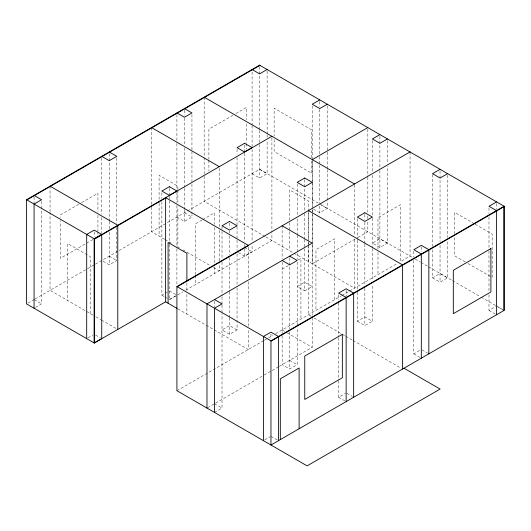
<?xml version="1.0" encoding="UTF-8"?>
<svg xmlns="http://www.w3.org/2000/svg" width="531" height="531" viewBox="0 0 531 531"><rect width="100%" height="100%" fill="white"/><g stroke="black" fill="none" stroke-linecap="round" stroke-linejoin="round"><path stroke-width="0.4" stroke-dasharray="2.65 1.99" d="M78.78 204.296L60.342 214.942L60.342 217.398M81.621 202.656L97.93 193.238L97.93 212.075M233.016 115.247L208.902 129.172L208.902 159.473M235.85 113.607L246.49 107.468L246.49 119.754M92.965 239.508L60.342 258.345L60.342 220.67M27.917 303.108L34.442 299.345M35.159 298.926L86.805 269.111M87.522 268.693L94.697 264.551M95.414 264.139L118.367 250.884M119.09 250.473L259.686 169.296L318.461 203.234M35.438 307.449L41.584 303.898L41.584 209.645M103.094 261.285L109.247 264.836L116.767 260.495L116.767 227.421M176.909 217.086L184.43 221.427L191.943 217.086L191.943 214.61M252.092 173.683L259.606 178.024L267.126 173.683L267.126 140.615M202.006 220.046L195.747 223.664L195.747 274.58M202.703 219.648L214.537 212.818L214.537 224.314M88.06 337.835L92.845 335.068M161.875 201.793L161.875 295.216L164.61 293.636M165.294 293.245L167.338 292.063M176.226 295.614L169.389 299.557L169.389 244.579M238.419 252.603L244.572 256.154L252.092 251.813L252.092 245.196M313.602 209.194L319.748 212.745L327.269 208.411L327.269 200.97M169.216 299.75L177.102 295.196M177.819 294.785L182.837 291.884M185.704 290.231L271.905 240.463L271.905 233.023M282.12 269.197L288.386 265.58M298.13 259.951L300.918 258.345L300.918 319.111M355.02 239.136L312.314 263.794L312.314 212.533M357.867 237.49L367.837 231.735L367.837 220.989M237.052 329.943L229.538 325.603L222.018 329.943L229.538 334.284L237.052 329.943L237.052 322.503M304.714 290.875L312.235 286.534L304.714 282.193L297.194 286.534L304.714 290.875L304.714 240.032M387.411 243.132L379.897 238.791L372.377 243.132L379.897 247.473L387.411 243.132L387.411 166.243M176.909 390.71L263.774 340.557M264.226 340.291L267.81 338.227M268.52 337.816L272.947 335.26M275.682 333.68L341.128 295.9M341.831 295.488L348.92 291.4M349.63 290.988L397.009 263.635M207.667 407.675L214.856 403.527M215.573 403.109L263.522 375.424M264.239 375.012L271.394 370.877M272.111 370.465L278.556 366.748M279.273 366.33L312.195 347.327L312.195 318.388M357.343 292.322L357.343 321.262L364.857 316.921L372.377 321.262L372.377 284.058M432.519 249.743L432.519 277.852L440.04 273.511L447.553 277.852L447.553 240.649M214.497 412.408L222.018 408.067L222.018 313.814M282.16 335.725L282.16 364.664L289.68 369.005L297.194 364.664L297.194 328.284M357.343 321.262L364.857 325.603L372.377 321.262M432.519 277.852L440.04 282.193L447.553 277.852M264.81 439.88L270.279 436.721M338.625 380.727L338.625 397.261L345.455 393.318M413.802 260.436L413.802 353.858L419.955 350.307M488.985 294.745L488.985 310.456L495.815 306.506M474.422 223.83L454.563 212.36L454.563 233.653M475.132 224.235L492.157 234.065L492.157 277.467M465.202 261.909L454.563 255.769L454.563 236.932M468.043 263.549L491.447 277.063M321.282 204.86L412.355 257.442M415.222 259.095L420.24 261.995M420.957 262.407L428.119 266.542M428.836 266.96L451.775 280.202M452.492 280.614L480.442 296.756M481.159 297.168L495.496 305.444M496.213 305.856L502.665 309.58M259.606 169.343L267.126 173.683M319.748 204.07L327.269 208.411M497.866 306.905L502.651 309.666M488.985 310.456L495.138 314.007M265.049 236.507L204.163 201.355L204.163 174.898M265.765 236.919L354.522 288.167L354.522 238.558M184.43 212.745L191.943 217.086M244.572 247.473L252.092 251.813M422.006 349.916L427.475 353.069M413.802 353.858L419.955 357.409M311.345 316.41L308.471 314.75L308.471 246.955M314.219 318.062L345.09 335.891M345.807 336.302L352.272 340.032M352.989 340.451L401.091 368.222M164.663 239.315L151.534 231.735L151.534 205.285M165.081 239.561L172.316 243.736M179.319 247.778L177.885 246.955L177.885 206.712M182.883 249.835L210.721 265.905M213.568 267.551L219.276 270.85L219.276 263.409M282.12 329.963L286.415 332.446M287.132 332.857L312.195 347.327M109.247 256.154L116.767 260.495M169.389 290.875L176.226 294.824M289.68 360.323L297.194 364.664M346.823 393.318L352.292 396.471M161.875 295.216L164.61 296.796M165.294 297.187L167.338 298.376M338.625 397.261L344.778 400.812M177.845 308.869L205.862 325.045M206.161 325.218L248.249 349.517L248.249 328.848M93.011 315.142L50.047 290.331L50.047 212.619M95.839 316.775L100.797 319.635M101.501 320.047L116.369 328.629M34.07 299.557L41.584 303.898M95.58 335.068L100.366 337.835M214.497 403.726L222.018 408.067M270.963 436.329L277.116 439.88M496.498 203.592L496.498 209.38M488.985 207.933L488.985 213.721M488.985 217.026L488.985 250.101M488.985 250.924L488.985 291.439M447.553 175.336L447.553 237.344M440.04 170.995L440.04 241.685M440.04 245.402L440.04 282.193M432.519 174.507L432.519 246.437M421.322 247.001L421.322 251.959M413.802 251.342L413.802 257.13M410.045 151.932L410.045 256.108L400.527 261.604L400.527 204.641L377.979 217.664L377.979 249.032M387.411 140.615L387.411 162.937M379.897 136.275L379.897 169.754M379.897 170.584L379.897 247.473M377.979 252.331L377.979 274.62M372.377 140.615L372.377 172.031M372.377 175.336L372.377 217.504M372.377 218.327L372.377 247.678M372.377 248.501L372.377 280.746M367.837 129.219L367.837 176.345M367.837 177.168L367.837 212.725M367.837 216.031L367.837 220.166M364.857 214.398L364.857 219.363M364.857 222.257L364.857 243.337M364.857 244.167L364.857 285.505M364.857 288.393L364.857 325.603M357.343 218.739L357.343 239.408M357.343 240.238L357.343 289.017M354.522 184.821L354.522 235.253M346.139 290.404L346.139 296.192M338.625 294.745L338.625 299.703M338.625 303.009L338.625 336.906M338.625 337.736L338.625 379.904M334.749 299.577L334.749 238.811L315.952 249.663L315.952 310.429M327.269 105.888L327.269 151.362M327.269 152.185L327.269 168.725M327.269 169.548L327.269 200.141M319.748 101.547L319.748 106.512M319.748 109.399L319.748 155.702M319.748 156.526L319.748 164.384M319.748 165.207L319.748 203.24M319.748 206.134L319.748 212.745M312.314 159.619L312.314 181.117M312.314 181.947L312.314 206.745M312.314 210.057L312.314 211.71M312.235 105.888L312.235 182.777M312.235 183.607L312.235 208.822M312.235 209.645L312.235 213.781M312.235 214.61L312.235 243.543M312.195 243.981L312.195 315.082M311.724 157.74L311.724 129.896L274.135 108.191L274.135 136.036M311.724 161.012L311.724 173.298L274.135 151.6L274.135 139.314M308.471 211.404L308.471 241.167M308.471 241.997L308.471 246.125M308.199 239.249L308.199 200.652L289.402 189.799L289.402 221.825M308.199 242.534L308.199 244.174M308.199 244.997L308.199 261.418M304.714 179.677L304.714 212.745M304.714 213.575L304.714 239.62M297.194 184.018L297.194 215.433M297.194 218.739L297.194 234.45M297.194 235.279L297.194 252.637M297.194 253.466L297.194 259.254M297.194 262.148L297.194 324.979M289.68 257.807L289.68 328.908M289.68 331.802L289.68 369.005M289.402 222.648L289.402 230.859M289.402 231.682L289.402 250.572M282.12 225.788L282.12 258.862M282.16 262.148L282.16 334.902M271.905 137.947L271.905 232.193M270.963 333.807L270.963 338.771M267.126 71.167L267.126 133.998M267.126 134.828L267.126 137.303M259.686 66.78L259.606 130.075M259.686 130.44L259.606 143.715M259.686 144.498L259.606 178.024M252.092 71.99L252.092 124.904M252.092 125.734L252.092 146.403M252.092 149.291L252.092 241.89M248.249 247.001L248.249 278.417M248.249 281.722L248.249 328.025M246.49 123.849L246.49 142.686M246.49 143.503L246.49 149.238M244.572 144.95L244.572 152.397M244.572 153.22L244.572 241.685M244.572 244.579L244.572 247.884M244.572 248.714L244.572 256.154M237.052 149.291L237.052 154.255M237.052 157.561L237.052 226.179M237.052 226.598L237.052 239.408M237.052 240.238L237.052 250.572M237.052 253.878L237.052 284.47M237.052 287.775L237.052 321.673M229.538 223.08L229.538 228.045M229.538 230.939L229.538 233.003M229.538 235.897L229.538 254.913M229.538 257.807L229.538 291.287M229.538 291.705L229.538 317.332M229.538 317.744L229.538 334.284M222.018 226.598L222.018 230.726M222.018 231.556L222.018 258.836M222.018 262.148L222.018 296.046M222.018 296.869L222.018 304.309M222.018 305.139L222.018 312.991M219.276 168.327L219.276 227.029M219.276 230.335L219.276 262.579M214.537 227.593L214.537 263.728M214.537 267.013L214.537 273.584M214.497 301.21L214.497 306.998M208.902 160.289L208.902 170.936M204.163 97.18L204.163 156.711M204.163 157.534L204.163 174.068M195.747 275.403L195.747 284.437M191.943 114.57L191.943 213.781M186.892 282.89L186.892 291.101M186.892 294.386L186.892 314.093M184.43 110.229L184.43 115.187M184.43 118.081L184.43 144.956M184.43 147.85L184.43 187.529M184.43 188.359L184.43 209.028M184.43 209.44L184.43 221.427M177.885 189.467L177.885 186.182L159.094 175.336L159.094 202.43M177.885 190.29L177.885 203.433M176.909 114.57L176.909 142.68M176.909 143.509L176.909 191.459M176.909 192.288L176.909 202.616M176.909 205.517L176.909 248.09M176.909 248.92L176.909 285.293M169.389 188.359L169.389 195.8M169.389 196.211L169.389 200.346M169.389 200.758L169.389 244.167M161.875 192.7L161.875 198.488M159.094 203.254L159.094 236.103M151.534 127.566L151.534 204.455M116.767 157.972L116.767 223.292M109.247 153.632L109.247 221.015M109.247 221.427L109.247 229.286M109.247 232.18L109.247 264.836M101.733 157.972L101.733 214.192M101.733 217.504L101.733 233.209M97.93 215.347L97.93 230.912M97.93 231.728L97.93 235.007M94.213 231.762L94.213 236.72M90.177 313.509L90.177 256.546L67.623 243.523L67.623 300.486M50.047 186.162L50.047 211.789M41.584 201.382L41.584 208.822M34.07 197.041L34.07 202.829"/><path stroke-width="0.8" d="M177.148 308.465L165.632 301.82L94.292 343.006L26.55 303.898L26.55 199.722L259.686 65.127M26.902 199.928L260.037 65.326M267.126 69.515L259.606 73.855L252.092 69.515M319.748 99.894L312.235 104.235L319.748 108.576L327.269 104.235M101.733 234.45L94.213 238.791L94.213 342.96L101.733 338.619L101.733 234.45L94.213 230.109L86.692 234.45L86.692 338.619M271.905 136.294L94.292 238.837L94.292 343.006M165.984 197.851L94.644 239.036L26.55 199.722M312.314 159.619L367.837 127.566M379.897 134.622L372.377 138.956L379.897 143.297L387.411 138.956M403.978 368.215L440.119 389.077L307.104 465.873L176.909 390.71L176.909 286.534L410.045 151.932M177.261 286.74L248.601 245.548L165.632 197.645L165.632 301.82M440.04 169.343L432.519 173.683L440.04 178.024L447.553 173.683M496.498 201.939L488.985 206.28L496.498 210.621L496.498 314.797M259.606 65.174L504.45 206.44L271.314 341.041L176.909 286.534M204.163 97.18L354.522 183.991M184.43 108.576L191.943 112.917L184.43 117.258L176.909 112.917M308.471 210.575L402.525 264.876L402.525 369.052M151.534 127.566L219.276 166.674M282.12 225.788L312.195 243.152L206.984 303.898L206.984 408.067M109.247 151.979L116.767 156.32L109.247 160.661L101.733 156.32M289.68 256.154L297.194 260.489L289.68 264.83L282.16 260.489M50.047 186.162L117.782 225.27L117.782 329.446M34.07 195.388L41.584 199.722L34.07 204.063L34.07 308.239M214.497 299.557L222.018 303.898L214.497 308.239L214.497 412.408M504.019 206.28L504.019 310.456M428.842 353.858L428.842 249.683L421.322 245.349L413.802 249.683L421.322 254.024L421.322 358.199M353.659 397.261L353.659 293.092L346.139 288.751L338.625 293.092L346.139 297.433L346.139 401.602M299.112 428.756L299.112 367.99L280.322 378.835L280.322 439.608M278.483 440.67L278.483 336.495L270.963 332.154L263.442 336.495L263.442 440.67M186.892 281.244L186.892 253.327L168.101 242.475L168.101 303.241M169.389 186.706L161.875 191.047L169.389 195.388L176.909 191.047L169.389 186.706M244.572 143.297L237.052 147.638L244.572 151.979L252.092 147.638L244.572 143.297M229.538 221.427L222.018 225.768L229.538 230.109L237.052 225.768L229.538 221.427M304.714 178.024L297.194 182.365L304.714 186.706L312.235 182.365L304.714 178.024M364.857 212.745L357.343 217.086L364.857 221.427L372.377 217.086L364.857 212.745M504.098 206.234L270.963 340.836L270.963 445.011L504.098 310.409L504.098 206.234M342.342 334.351L304.754 356.049L304.754 399.458L342.342 377.753L342.342 334.351M490.903 248.581L453.315 270.279L453.315 313.688L490.903 291.984L490.903 248.581"/></g></svg>
